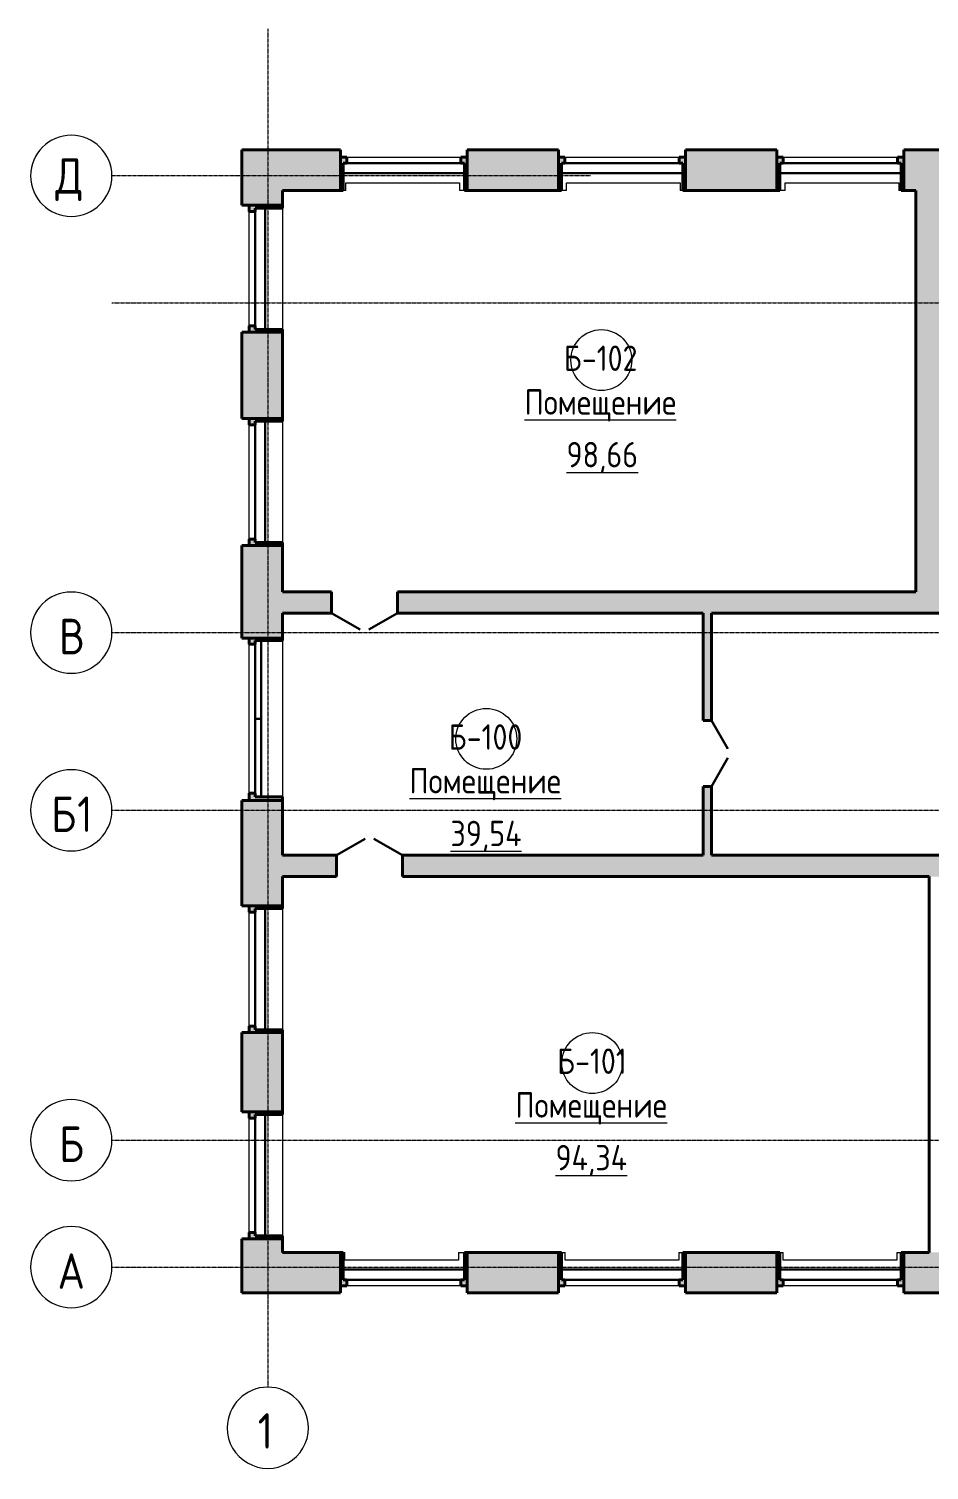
# Model space of a CAD drawing. Header units: millimetres. Extents: x -4092 to 455810, y -7500 to 28668.
# Drawn here: x -4092 to 13646, y -3216 to 25181 of the extents above; entities that cross this region are included whole.
import ezdxf

# ---------------------------------------------------------------- set-up
doc = ezdxf.new("R2010")
doc.units = ezdxf.units.MM
doc.linetypes.add('ADSK_Линия сетки', pattern=[21, 12, -3, 3, -3])
for name, color, linetype, lineweight in [('Двери', 7, 'Continuous', 18), ('Каркас_Импост', 7, 'Continuous', 30), ('Марки помещений', 7, 'Continuous', 18), ('Окна', 7, 'Continuous', 18), ('Оси', 7, 'Continuous', 9), ('Панель', 7, 'Continuous', 30), ('Стены', 7, 'Continuous', 18), ('Стены разрез', 7, 'Continuous', 40)]:
    doc.layers.add(name, color=color, linetype=linetype, lineweight=lineweight)
doc.styles.add('GOST Common', font='GOST Common.ttf', dxfattribs={"width": 0.9, "height": 500})
doc.styles.add('GOST Common_1', font='GOST Common.ttf', dxfattribs={"width": 0.9, "height": 700})

# ---------------------------------------------------------------- blocks, each defined once
blk = doc.blocks.new('AC_Дверь_Двупольная_ДеревяннаяВнутренняя_филенчатая_с_верхом - 1260х2080-414140-01_Б_На лист')
at = {"layer": 'Панель'}
for p, q in [((-650, 80), (-87, 405)), ((650, 80), (87, 405))]:
    blk.add_line(p, q, dxfattribs=at)
blk = doc.blocks.new('AC_Дверь_Двупольная_ДеревяннаяВнутренняя_филенчатая_с_верхом - 1260х2080-413008-01_Б_На лист')
at = {"layer": 'Панель'}
for p, q in [((-650, 210), (-87, 535)), ((650, 210), (87, 535))]:
    blk.add_line(p, q, dxfattribs=at)
blk = doc.blocks.new('ИРНИТУ-Окно-ГОСТ23166-99_6_3_Створки - 2350 x 2350-686471-01_Б_На лист')
at = {"layer": 'Каркас_Импост'}
for p, q in [((-1233.1, 210), (1156.9, 210)), ((-1233.1, 210), (-1233.1, 10)), ((-1233.1, 210), (-1198.1, 210)), ((-1233.1, 10), (1156.9, 10)), ((-1233.1, 10), (-1198.1, 10)), ((1156.9, 210), (1121.9, 210)), ((1156.9, 10), (1121.9, 10)), ((1156.9, 210), (1156.9, 10))]:
    blk.add_line(p, q, dxfattribs=at)
blk = doc.blocks.new('ИРНИТУ-Окно-ГОСТ23166-99_6_3_Створки - 2350 x 2350-686492-01_Б_На лист')
at = {"layer": 'Каркас_Импост'}
for p, q in [((-1233.1, -10), (1156.9, -10)), ((-1233.1, -210), (-1233.1, -10)), ((-1233.1, -10), (-1198.1, -10)), ((-1233.1, -210), (1156.9, -210)), ((-1233.1, -210), (-1198.1, -210)), ((1156.9, -10), (1121.9, -10)), ((1156.9, -210), (1121.9, -210)), ((1156.9, -210), (1156.9, -10))]:
    blk.add_line(p, q, dxfattribs=at)
blk = doc.blocks.new('ИРНИТУ-Окно-ГОСТ23166-99_4_2_Створки - 1520 x 2350-772737-01_Б_На лист')
at = {"layer": 'Каркас_Импост'}
for p, q in [((-808.1, -90), (731.9, -90)), ((-808.1, -210), (-808.1, -90)), ((-808.1, -90), (-773.1, -90)), ((-808.1, -210), (731.9, -210)), ((-808.1, -210), (-773.1, -210)), ((731.9, -90), (696.9, -90)), ((731.9, -210), (716.9, -210)), ((731.9, -210), (731.9, -90))]:
    blk.add_line(p, q, dxfattribs=at)
blk = doc.blocks.new('ИРНИТУ-Окно-ГОСТ23166-99_4_2_Створки - 1520 x 2350-772734-01_Б_На лист')
at = {"layer": 'Каркас_Импост'}
for p, q in [((-808.1, -90), (731.9, -90)), ((-808.1, -210), (-808.1, -90)), ((-808.1, -90), (-773.1, -90)), ((-808.1, -210), (731.9, -210)), ((-808.1, -210), (-793.1, -210)), ((731.9, -90), (696.9, -90)), ((731.9, -210), (696.9, -210)), ((731.9, -210), (731.9, -90))]:
    blk.add_line(p, q, dxfattribs=at)
blk = doc.blocks.new('Ось сетки - D8-4846-01_Б_На лист')
at = {"layer": 'Оси', "lineweight": 18}
for start, end in [(360, 180), (180, 360)]:
    blk.add_arc((0, 0), 4, start, end, dxfattribs=at)
blk = doc.blocks.new('ADSK_Марка_Помещение - Номер Имя Площадь Площадь проемов-115235-01_Б_На лист')
at = {"layer": 'Марки помещений'}
blk.add_circle((0, 0), 3, dxfattribs=at)

msp = doc.modelspace()

# ---------------------------------------------------------------- hatches: boundary and pattern name
at = {"layer": 'Стены'}
h = msp.add_hatch(color=256, dxfattribs=at)
h.paths.add_polyline_path([(906, 1075), (906, 1345), (106, 1345), (106, 1075)], flags=0)
h.paths.add_polyline_path([(906, 3845), (906, 5405), (106, 5405), (106, 3845)], flags=0)
h.paths.add_polyline_path([(906, 7905), (906, 9975), (106, 9975), (106, 7905)], flags=0)
h.paths.add_polyline_path([(906, 13175), (906, 15005), (106, 15005), (106, 13175)], flags=0)
h.paths.add_polyline_path([(106, 17505), (906, 17505), (906, 19205), (106, 19205), (106, 17818)], flags=0)
h.paths.add_polyline_path([(106, 21705), (906, 21705), (906, 22795), (106, 22795)], flags=0)
h = msp.add_hatch(color=256, dxfattribs=at)
h.paths.add_polyline_path([(18626, 21995), (18626, 22795), (17446, 22795), (17446, 21995), (17826, 21995)], flags=0)
h.paths.add_polyline_path([(14946, 21995), (14946, 22795), (13146, 22795), (13146, 21995), (14477, 21995)], flags=0)
h.paths.add_polyline_path([(10646, 21995), (10646, 22795), (8846, 22795), (8846, 21995)], flags=0)
h.paths.add_polyline_path([(4974, 21995), (6346, 21995), (6346, 22795), (4546, 22795), (4546, 21995)], flags=0)
h.paths.add_polyline_path([(2046, 21995), (2046, 22795), (906, 22795), (906, 21995)], flags=0)
h = msp.add_hatch(color=256, dxfattribs=at)
h.paths.add_polyline_path([(4546, 21995), (4546, 22655), (4421, 22655), (4421, 22535), (4491, 22535), (4491, 21995)], flags=0)
h.paths.add_polyline_path([(2046, 21995), (2101, 21995), (2101, 22535), (2171, 22535), (2171, 22655), (2046, 22655)], flags=0)
h = msp.add_hatch(color=256, dxfattribs=at)
h.paths.add_polyline_path([(8846, 21995), (8846, 22655), (8721, 22655), (8721, 22535), (8791, 22535), (8791, 21995)], flags=0)
h.paths.add_polyline_path([(6346, 21995), (6401, 21995), (6401, 22535), (6471, 22535), (6471, 22655), (6346, 22655)], flags=0)
h = msp.add_hatch(color=256, dxfattribs=at)
h.paths.add_polyline_path([(13091, 21995), (13146, 21995), (13146, 22655), (13021, 22655), (13021, 22535), (13091, 22535)], flags=0)
h.paths.add_polyline_path([(10646, 21995), (10701, 21995), (10701, 22535), (10771, 22535), (10771, 22655), (10646, 22655)], flags=0)
msp.add_hatch(color=256, dxfattribs=at).paths.add_polyline_path([(14066, 13670), (14066, 21995), (13386, 21995), (13386, 13670)], flags=0)
h = msp.add_hatch(color=256, dxfattribs=at)
h.paths.add_polyline_path([(246, 19205), (906, 19205), (906, 19260), (366, 19260), (366, 19330), (246, 19330)], flags=0)
h.paths.add_polyline_path([(246, 21580), (366, 21580), (366, 21650), (906, 21650), (906, 21705), (246, 21705)], flags=0)
h = msp.add_hatch(color=256, dxfattribs=at)
h.paths.add_polyline_path([(906, 15005), (906, 15060), (366, 15060), (366, 15130), (246, 15130), (246, 15005)], flags=0)
h.paths.add_polyline_path([(246, 17380), (366, 17380), (366, 17450), (906, 17450), (906, 17505), (246, 17505)], flags=0)
h = msp.add_hatch(color=256, dxfattribs=at)
h.paths.add_polyline_path([(13386, 13670), (13386, 14090), (3170, 14090), (3170, 13670), (11309, 13670)], flags=0)
h.paths.add_polyline_path([(1870, 13670), (1870, 14090), (906, 14090), (906, 13670)], flags=0)
h = msp.add_hatch(color=256, dxfattribs=at)
h.paths.add_polyline_path([(9196, 8900), (9356, 8900), (9356, 10257), (9196, 10257)], flags=0)
h.paths.add_polyline_path([(9196, 11557), (9356, 11557), (9356, 13670), (9196, 13670), (9196, 11631)], flags=0)
h = msp.add_hatch(color=256, dxfattribs=at)
h.paths.add_polyline_path([(246, 9975), (906, 9975), (906, 10050), (366, 10050), (366, 10120), (246, 10120)], flags=0)
h.paths.add_polyline_path([(366, 13060), (366, 13130), (906, 13130), (906, 13175), (246, 13175), (246, 13060)], flags=0)
h = msp.add_hatch(color=256, dxfattribs=at)
h.paths.add_polyline_path([(17826, 8480), (17826, 8900), (3270, 8900), (3270, 8480), (17644, 8480)], flags=0)
h.paths.add_polyline_path([(1970, 8480), (1970, 8900), (906, 8900), (906, 8480)], flags=0)
h = msp.add_hatch(color=256, dxfattribs=at)
h.paths.add_polyline_path([(246, 5405), (906, 5405), (906, 5460), (366, 5460), (366, 5530), (246, 5530), (246, 5444)], flags=0)
h.paths.add_polyline_path([(366, 7780), (366, 7850), (906, 7850), (906, 7905), (246, 7905), (246, 7780)], flags=0)
h = msp.add_hatch(color=256, dxfattribs=at)
h.paths.add_polyline_path([(906, 1345), (906, 1400), (366, 1400), (366, 1470), (246, 1470), (246, 1345)], flags=0)
h.paths.add_polyline_path([(246, 3720), (366, 3720), (366, 3790), (906, 3790), (906, 3845), (246, 3845)], flags=0)
h = msp.add_hatch(color=256, dxfattribs=at)
h.paths.add_polyline_path([(17446, 275), (17826, 275), (17826, 1075), (17446, 1075)], flags=0)
h.paths.add_polyline_path([(14946, 275), (14946, 1075), (13146, 1075), (13146, 275)], flags=0)
h.paths.add_polyline_path([(10646, 275), (10646, 1075), (8846, 1075), (8846, 275)], flags=0)
h.paths.add_polyline_path([(6346, 275), (6346, 1075), (4546, 1075), (4546, 275), (4974, 275)], flags=0)
h.paths.add_polyline_path([(2046, 275), (2046, 1075), (106, 1075), (106, 275)], flags=0)
h = msp.add_hatch(color=256, dxfattribs=at)
h.paths.add_polyline_path([(4546, 415), (4546, 1075), (4491, 1075), (4491, 535), (4421, 535), (4421, 415)], flags=0)
h.paths.add_polyline_path([(2046, 415), (2171, 415), (2171, 535), (2101, 535), (2101, 1075), (2046, 1075)], flags=0)
h = msp.add_hatch(color=256, dxfattribs=at)
h.paths.add_polyline_path([(8721, 415), (8846, 415), (8846, 1075), (8791, 1075), (8791, 535), (8721, 535)], flags=0)
h.paths.add_polyline_path([(6471, 415), (6471, 535), (6401, 535), (6401, 1075), (6346, 1075), (6346, 415)], flags=0)
h = msp.add_hatch(color=256, dxfattribs=at)
h.paths.add_polyline_path([(13021, 415), (13146, 415), (13146, 1075), (13091, 1075), (13091, 535), (13021, 535)], flags=0)
h.paths.add_polyline_path([(10646, 415), (10771, 415), (10771, 535), (10701, 535), (10701, 1075), (10646, 1075)], flags=0)

# ---------------------------------------------------------------- linework, layer by layer
at = {"layer": 'Оси', "linetype": 'ADSK_Линия сетки'}
for p, q in [((616, 25181), (616, -1580)), ((6976, 22285), (-2456, 22285)), ((-2456, 19785), (101541, 19785)), ((-2456, 13285), (101541, 13285)), ((-2456, 9785), (101541, 9785)), ((-2456, 3285), (101541, 3285)), ((-2456, 785), (101541, 785))]:
    msp.add_line(p, q, dxfattribs=at)
at = {"layer": 'Стены'}
for p, q in [((2171, 22655), (4421, 22655)), ((6471, 22655), (8721, 22655)), ((10771, 22655), (13021, 22655)), ((2154, 21995), (2101, 21995)), ((2154, 21995), (2154, 22145)), ((2154, 22145), (4394, 22145)), ((4394, 22145), (4394, 21995)), ((4491, 21995), (4394, 21995)), ((6499, 21995), (6401, 21995)), ((6499, 21995), (6499, 22145)), ((6499, 22145), (8739, 22145)), ((8739, 22145), (8739, 21995)), ((8791, 21995), (8739, 21995)), ((10806, 21995), (10701, 21995)), ((10806, 21995), (10806, 22145)), ((10806, 22145), (13046, 22145)), ((13046, 22145), (13046, 21995)), ((13091, 21995), (13046, 21995)), ((906, 21650), (906, 19260)), ((246, 19330), (246, 21580)), ((246, 15130), (246, 17380)), ((906, 17450), (906, 15060)), ((906, 13130), (906, 10050)), ((246, 10120), (246, 13060)), ((246, 5530), (246, 7780)), ((906, 7850), (906, 5460)), ((246, 1470), (246, 3720)), ((906, 3790), (906, 1400)), ((2101, 1075), (2136, 1075)), ((2136, 925), (2136, 1075)), ((4376, 925), (2136, 925)), ((4376, 1075), (4491, 1075)), ((4376, 1075), (4376, 925)), ((6401, 1075), (6476, 1075)), ((6476, 925), (6476, 1075)), ((8716, 925), (6476, 925)), ((8716, 1075), (8791, 1075)), ((8716, 1075), (8716, 925)), ((10701, 1075), (10771, 1075)), ((10771, 925), (10771, 1075)), ((13011, 925), (10771, 925)), ((13011, 1075), (13091, 1075)), ((13011, 1075), (13011, 925)), ((4421, 415), (2171, 415)), ((8721, 415), (6471, 415)), ((13021, 415), (10771, 415))]:
    msp.add_line(p, q, dxfattribs=at)
at = {"layer": 'Стены разрез'}
for p, q in [((106, 22795), (106, 21705)), ((2046, 22795), (106, 22795)), ((2046, 22795), (2046, 21995)), ((6346, 22795), (4546, 22795)), ((4546, 21995), (4546, 22795)), ((6346, 22795), (6346, 21995)), ((10646, 22795), (8846, 22795)), ((8846, 21995), (8846, 22795)), ((10646, 22795), (10646, 21995)), ((14946, 22795), (13146, 22795)), ((13146, 21995), (13146, 22795)), ((2171, 22655), (2046, 22655)), ((2101, 21995), (2101, 22535)), ((2101, 22535), (2171, 22535)), ((2171, 22535), (2171, 22655)), ((4546, 22655), (4421, 22655)), ((4421, 22655), (4421, 22535)), ((4421, 22535), (4491, 22535)), ((4491, 22535), (4491, 21995)), ((6471, 22655), (6346, 22655)), ((6401, 21995), (6401, 22535)), ((6401, 22535), (6471, 22535)), ((6471, 22535), (6471, 22655)), ((8846, 22655), (8721, 22655)), ((8721, 22655), (8721, 22535)), ((8721, 22535), (8791, 22535)), ((8791, 22535), (8791, 21995)), ((10771, 22655), (10646, 22655)), ((10701, 21995), (10701, 22535)), ((10701, 22535), (10771, 22535)), ((10771, 22535), (10771, 22655)), ((13146, 22655), (13021, 22655)), ((13021, 22655), (13021, 22535)), ((13021, 22535), (13091, 22535)), ((13091, 22535), (13091, 21995)), ((906, 21650), (906, 21995)), ((906, 21995), (2101, 21995)), ((4491, 21995), (6401, 21995)), ((8791, 21995), (10701, 21995)), ((13091, 21995), (13386, 21995)), ((13386, 21995), (13386, 14090)), ((906, 21705), (106, 21705)), ((246, 21705), (246, 21580)), ((366, 21580), (366, 21650)), ((366, 21650), (906, 21650)), ((246, 21580), (366, 21580)), ((246, 19330), (246, 19205)), ((366, 19330), (246, 19330)), ((366, 19260), (366, 19330)), ((106, 19205), (106, 17505)), ((106, 19205), (906, 19205)), ((906, 19260), (366, 19260)), ((906, 17450), (906, 19260)), ((906, 17505), (106, 17505)), ((246, 17505), (246, 17380)), ((246, 17380), (366, 17380)), ((366, 17380), (366, 17450)), ((366, 17450), (906, 17450)), ((246, 15130), (246, 15005)), ((366, 15130), (246, 15130)), ((366, 15060), (366, 15130)), ((906, 15060), (366, 15060)), ((906, 14090), (906, 15060)), ((106, 15005), (106, 13175)), ((106, 15005), (906, 15005)), ((1870, 14090), (906, 14090)), ((1870, 13670), (1870, 14090)), ((13386, 14090), (3170, 14090)), ((3170, 14090), (3170, 13670)), ((906, 13130), (906, 13670)), ((906, 13670), (1870, 13670)), ((3170, 13670), (9196, 13670)), ((9196, 13670), (9196, 11557)), ((9356, 13670), (14066, 13670)), ((9356, 11557), (9356, 13670)), ((906, 13175), (106, 13175)), ((246, 13175), (246, 13060)), ((366, 13060), (366, 13130)), ((366, 13130), (906, 13130)), ((246, 13060), (366, 13060)), ((9196, 11557), (9356, 11557)), ((9196, 10257), (9196, 8900)), ((9356, 10257), (9196, 10257)), ((9356, 8900), (9356, 10257)), ((106, 9975), (106, 7905)), ((106, 9975), (906, 9975)), ((246, 10120), (246, 9975)), ((366, 10120), (246, 10120)), ((366, 10050), (366, 10120)), ((906, 10050), (366, 10050)), ((906, 8900), (906, 10050)), ((1970, 8900), (906, 8900)), ((1970, 8480), (1970, 8900)), ((9196, 8900), (3270, 8900)), ((3270, 8900), (3270, 8480)), ((17826, 8900), (9356, 8900)), ((906, 7850), (906, 8480)), ((906, 8480), (1970, 8480)), ((3270, 8480), (13646, 8480)), ((13646, 8480), (13646, 1075)), ((906, 7905), (106, 7905)), ((246, 7905), (246, 7780)), ((246, 7780), (366, 7780)), ((366, 7780), (366, 7850)), ((366, 7850), (906, 7850)), ((106, 5405), (106, 3845)), ((106, 5405), (906, 5405)), ((246, 5530), (246, 5405)), ((366, 5530), (246, 5530)), ((366, 5460), (366, 5530)), ((906, 5460), (366, 5460)), ((906, 3790), (906, 5460)), ((906, 3845), (106, 3845)), ((246, 3845), (246, 3720)), ((246, 3720), (366, 3720)), ((366, 3720), (366, 3790)), ((366, 3790), (906, 3790)), ((246, 1470), (246, 1345)), ((366, 1470), (246, 1470)), ((366, 1400), (366, 1470)), ((106, 1345), (106, 275)), ((106, 1345), (906, 1345)), ((906, 1400), (366, 1400)), ((906, 1075), (906, 1400)), ((2101, 1075), (906, 1075)), ((2046, 1075), (2046, 275)), ((2101, 535), (2101, 1075)), ((6401, 1075), (4491, 1075)), ((4491, 1075), (4491, 535)), ((4546, 275), (4546, 1075)), ((6346, 1075), (6346, 275)), ((6401, 535), (6401, 1075)), ((10701, 1075), (8791, 1075)), ((8791, 1075), (8791, 535)), ((8846, 275), (8846, 1075)), ((10646, 1075), (10646, 275)), ((10701, 535), (10701, 1075)), ((13646, 1075), (13091, 1075)), ((13091, 1075), (13091, 535)), ((13146, 275), (13146, 1075)), ((2046, 415), (2171, 415)), ((2171, 535), (2101, 535)), ((2171, 415), (2171, 535)), ((4491, 535), (4421, 535)), ((4421, 535), (4421, 415)), ((4421, 415), (4546, 415)), ((6346, 415), (6471, 415)), ((6471, 535), (6401, 535)), ((6471, 415), (6471, 535)), ((8791, 535), (8721, 535)), ((8721, 535), (8721, 415)), ((8721, 415), (8846, 415)), ((10646, 415), (10771, 415)), ((10771, 535), (10701, 535)), ((10771, 415), (10771, 535)), ((13091, 535), (13021, 535)), ((13021, 535), (13021, 415)), ((13021, 415), (13146, 415)), ((106, 275), (2046, 275)), ((4546, 275), (6346, 275)), ((8846, 275), (10646, 275)), ((13146, 275), (14946, 275))]:
    msp.add_line(p, q, dxfattribs=at)

# ---------------------------------------------------------------- block references
at = {"layer": 'Двери'}
for name, p, rotation in [('AC_Дверь_Двупольная_ДеревяннаяВнутренняя_филенчатая_с_верхом - 1260х2080-413008-01_Б_На лист', (2520, 13880), 180), ('AC_Дверь_Двупольная_ДеревяннаяВнутренняя_филенчатая_с_верхом - 1260х2080-414140-01_Б_На лист', (9276, 10907), 269.9999999999999)]:
    msp.add_blockref(name, p, dxfattribs=dict(at, rotation=rotation))
msp.add_blockref('AC_Дверь_Двупольная_ДеревяннаяВнутренняя_филенчатая_с_верхом - 1260х2080-413008-01_Б_На лист', (2620, 8690), dxfattribs=at)
at = {"layer": 'Марки помещений', "xscale": 199.9999999999999, "yscale": 199.9999999999999, "zscale": 199.9999999999999}
for p in [(7187, 18655), (4920, 11193), (7007, 4805)]:
    msp.add_blockref('ADSK_Марка_Помещение - Номер Имя Площадь Площадь проемов-115235-01_Б_На лист', p, dxfattribs=at)
at = {"layer": 'Окна'}
for name, p, rotation in [('ИРНИТУ-Окно-ГОСТ23166-99_6_3_Створки - 2350 x 2350-686492-01_Б_На лист', (3258, 22325), 180), ('ИРНИТУ-Окно-ГОСТ23166-99_6_3_Створки - 2350 x 2350-686492-01_Б_На лист', (7558, 22325), 180), ('ИРНИТУ-Окно-ГОСТ23166-99_6_3_Створки - 2350 x 2350-686492-01_Б_На лист', (11858, 22325), 180), ('ИРНИТУ-Окно-ГОСТ23166-99_6_3_Створки - 2350 x 2350-686492-01_Б_На лист', (576, 20417), 270), ('ИРНИТУ-Окно-ГОСТ23166-99_6_3_Створки - 2350 x 2350-686492-01_Б_На лист', (576, 16217), 270), ('ИРНИТУ-Окно-ГОСТ23166-99_4_2_Створки - 1520 x 2350-772737-01_Б_На лист', (576, 12322), 270), ('ИРНИТУ-Окно-ГОСТ23166-99_4_2_Створки - 1520 x 2350-772734-01_Б_На лист', (576, 10782), 270), ('ИРНИТУ-Окно-ГОСТ23166-99_6_3_Створки - 2350 x 2350-686492-01_Б_На лист', (576, 6617), 270), ('ИРНИТУ-Окно-ГОСТ23166-99_6_3_Створки - 2350 x 2350-686492-01_Б_На лист', (576, 2557), 270), ('ИРНИТУ-Окно-ГОСТ23166-99_6_3_Створки - 2350 x 2350-686471-01_Б_На лист', (3258, 745), 180), ('ИРНИТУ-Окно-ГОСТ23166-99_6_3_Створки - 2350 x 2350-686471-01_Б_На лист', (7558, 745), 180), ('ИРНИТУ-Окно-ГОСТ23166-99_6_3_Створки - 2350 x 2350-686471-01_Б_На лист', (11858, 745), 180)]:
    msp.add_blockref(name, p, dxfattribs=dict(at, rotation=rotation))
at = {"layer": 'Оси', "lineweight": 18, "xscale": 199.9999999999999, "yscale": 199.9999999999999, "zscale": 199.9999999999999}
for p, rotation in [((-3256, 22285), 89.99999999999982), ((-3256, 13285), 269.9999999999994), ((-3256, 9785), 269.9999999999994), ((-3256, 3285), 269.9999999999994), ((-3256, 785), 269.9999999999994), ((616, -2380), 180)]:
    msp.add_blockref('Ось сетки - D8-4846-01_Б_На лист', p, dxfattribs=dict(at, rotation=rotation))

# ---------------------------------------------------------------- texts
at = {"layer": 'Марки помещений', "lineweight": 9, "char_height": 500, "attachment_point": 1, "style": 'GOST Common'}
for s, insert, width in [('\\fGOST Common|b0|i0|c204|p34|;\\W.9;Б', (6447, 18942), 432.91), ('-102', (6804, 18942), 1443.04), ('\\LПомещение', (5673, 18079), 3751.9), ('\\L98,66', (6501, 17042), 1746.08), ('\\fGOST Common|b0|i0|c204|p34|;\\W.9;Б', (4179, 11479), 432.91), ('-100', (4536, 11479), 1443.04), ('\\LПомещение', (3405, 10617), 3751.9), ('\\L39,54', (4215, 9579), 1789.37), ('\\fGOST Common|b0|i0|c204|p34|;\\W.9;Б', (6314, 5092), 432.91), ('-101', (6671, 5092), 1327.59), ('\\LПомещение', (5492, 4229), 3751.9), ('\\L94,34', (6284, 3192), 1832.66)]:
    msp.add_mtext(s, dxfattribs=dict(at, insert=insert, width=width))
at = {"layer": 'Оси', "char_height": 700, "attachment_point": 1, "style": 'GOST Common_1'}
for s, insert, width in [('\\fGOST Common|b0|i0|c204|p34|;\\W.9;Д', (-3570, 22632), 692.66), ('\\fGOST Common|b0|i0|c204|p34|;\\W.9;В', (-3496, 13558), 620.51), ('\\fGOST Common|b0|i0|c204|p34|;\\W.9;Б', (-3651, 10058), 620.51), ('\\fGOST Common|b0|i0|c204|p34|;\\W.9;1', (-3139, 10058), 375.19), ('\\fGOST Common|b0|i0|c204|p34|;\\W.9;Б', (-3496, 3558), 620.51), ('\\fGOST Common|b0|i0|c204|p34|;\\W.9;А', (-3526, 1058), 692.66), ('\\fGOST Common|b0|i0|c204|p34|;\\W.9;1', (418, -2092), 375.19)]:
    msp.add_mtext(s, dxfattribs=dict(at, insert=insert, width=width))

doc.saveas('drawing.dxf')
